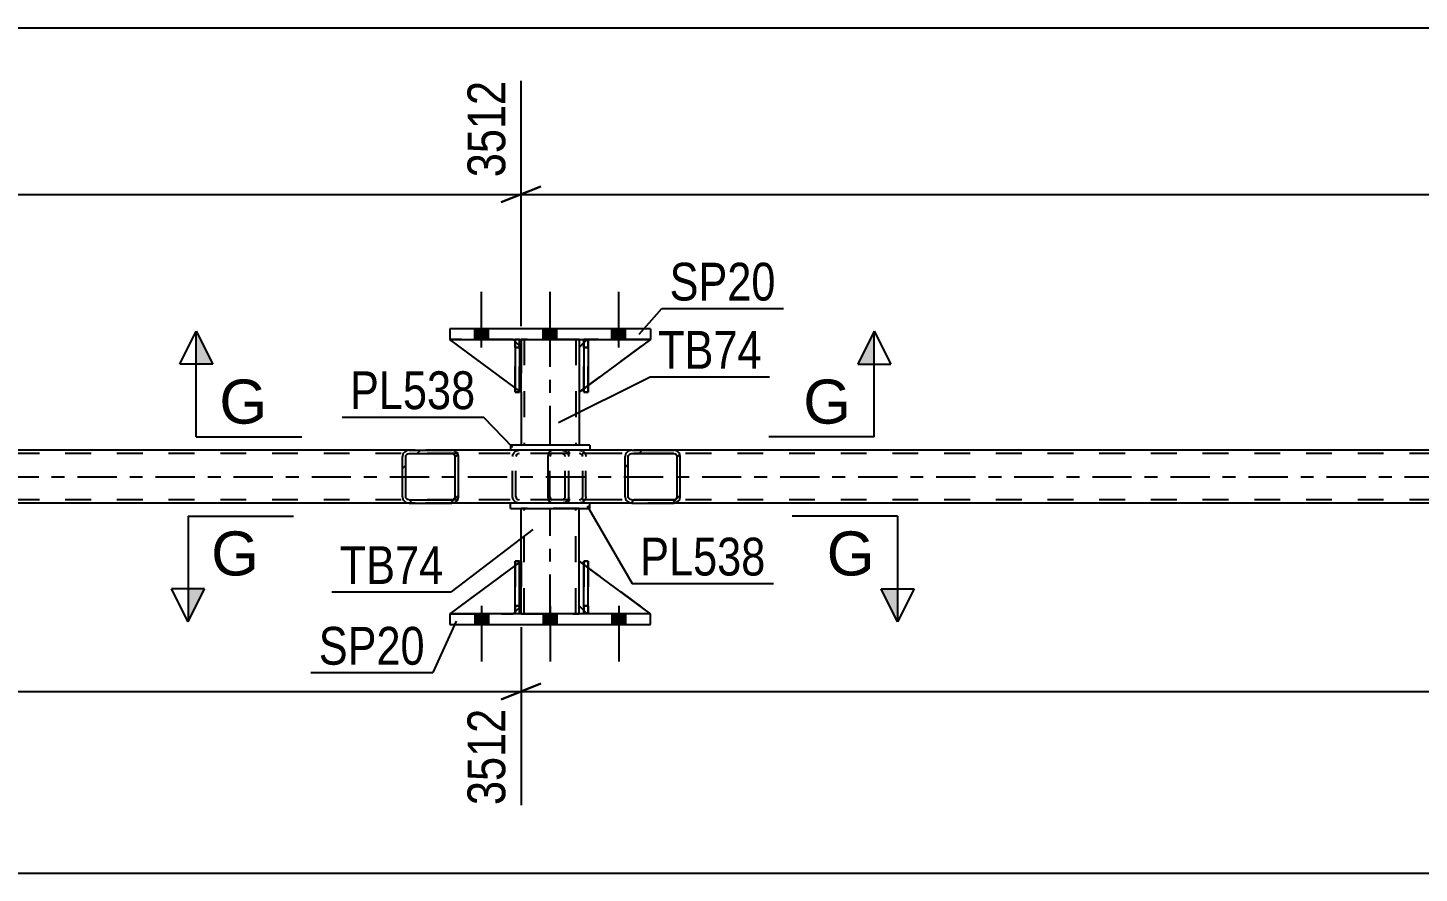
# Model space of a CAD drawing. Header units: millimetres. Extents: x 0 to 841, y 0 to 594.
# Drawn here: x 214.7 to 320.2, y 184.5 to 248.6 of the extents above; entities that cross this region are included whole.
import ezdxf

# ---------------------------------------------------------------- set-up
doc = ezdxf.new("R2010")
doc.units = ezdxf.units.MM
doc.linetypes.add('DXK_LINE_DOT2', pattern=[3.9198, 1.9599, -1.9599])
doc.linetypes.add('DXK_LINE_DOT3', pattern=[5.9187, 2.979, -0.9799, 0.9799, -0.9799])
doc.styles.add('Arial', font='ARIAL.TTF', dxfattribs={"height": 0.2})
doc.styles.add('Arial Narrow', font='ARIALN.TTF', dxfattribs={"height": 0.2})

# ---------------------------------------------------------------- blocks, each defined once
blk = doc.blocks.new('Part-122568611-7029 - 6955')
at = {"color": 2, "linetype": 'Continuous'}
for p, q in [((251.97, 224.96), (251.65, 224.96)), ((251.65, 224.96), (251.65, 220.96)), ((251.97, 224.96), (251.97, 224.96)), ((251.97, 224.96), (251.97, 220.96)), ((251.97, 220.96), (251.65, 220.96))]:
    blk.add_line(p, q, dxfattribs=at)
at = {"color": 7, "linetype": 'DXK_LINE_DOT2'}
for p, q in [((251.65, 224.36), (251.65, 224.96)), ((251.97, 224.36), (251.97, 224.96)), ((251.97, 224.96), (251.97, 224.96)), ((251.97, 224.36), (251.65, 224.36)), ((251.65, 224.36), (251.65, 220.96)), ((251.97, 220.96), (251.97, 224.36))]:
    blk.add_line(p, q, dxfattribs=at)
blk = doc.blocks.new('Part-122568611-7239 - 6955')
at = {"color": 7, "linetype": 'DXK_LINE_DOT2'}
for p, q in [((257.09, 224.96), (256.49, 224.36)), ((256.49, 220.96), (261.89, 224.96)), ((261.89, 224.96), (257.09, 224.96)), ((256.49, 224.36), (256.49, 220.96))]:
    blk.add_line(p, q, dxfattribs=at)
blk = doc.blocks.new('Part-122568611-7024 - 6955')
at = {"color": 2, "linetype": 'Continuous'}
for p, q in [((256.85, 204.16), (256.85, 208.16)), ((256.85, 208.16), (257.17, 208.16)), ((257.17, 204.16), (257.17, 208.16)), ((256.85, 204.16), (256.85, 204.16)), ((257.17, 204.16), (256.85, 204.16))]:
    blk.add_line(p, q, dxfattribs=at)
at = {"color": 7, "linetype": 'DXK_LINE_DOT2'}
for p, q in [((256.85, 208.16), (256.85, 204.76)), ((257.17, 204.76), (257.17, 208.16)), ((256.85, 204.76), (256.85, 204.16)), ((256.85, 204.76), (257.17, 204.76)), ((257.17, 204.16), (257.17, 204.76)), ((257.17, 204.16), (257.17, 204.16))]:
    blk.add_line(p, q, dxfattribs=at)
blk = doc.blocks.new('Bolt-122568611-7098 - 6955')
at = {"linetype": 'Continuous'}
for points in [[(249.61, 204.16), (248.57, 204.16), (248.57, 203.36), (249.61, 203.36)], [(249.61, 204.16), (248.57, 204.16), (248.57, 203.36), (249.61, 203.36)], [(249.61, 204.16), (248.57, 204.16), (248.57, 203.36), (249.61, 203.36)], [(254.81, 204.16), (253.77, 204.16), (253.77, 203.36), (254.81, 203.36)], [(254.81, 204.16), (253.77, 204.16), (253.77, 203.36), (254.81, 203.36)], [(260.01, 204.16), (258.97, 204.16), (258.97, 203.36), (260.01, 203.36)], [(260.01, 204.16), (258.97, 204.16), (258.97, 203.36), (260.01, 203.36)], [(260.01, 204.16), (258.97, 204.16), (258.97, 203.36), (260.01, 203.36)]]:
    blk.add_hatch(color=1, dxfattribs=at).paths.add_polyline_path(points)
at = {"color": 1, "linetype": 'Continuous'}
for p, q in [((249.09, 204.76), (249.09, 200.56)), ((249.09, 204.76), (249.09, 200.56)), ((249.09, 204.76), (249.09, 200.56)), ((254.29, 204.76), (254.29, 200.56)), ((254.29, 204.76), (254.29, 200.56)), ((259.49, 204.76), (259.49, 200.56)), ((259.49, 204.76), (259.49, 200.56)), ((259.49, 204.76), (259.49, 200.56)), ((248.57, 204.16), (248.57, 203.36)), ((248.57, 204.16), (248.57, 203.36)), ((248.57, 204.16), (248.57, 203.36)), ((249.61, 204.16), (249.61, 203.36)), ((249.61, 204.16), (249.61, 203.36)), ((249.61, 204.16), (249.61, 203.36)), ((253.77, 204.16), (253.77, 203.36)), ((253.77, 204.16), (253.77, 203.36)), ((254.81, 204.16), (254.81, 203.36)), ((254.81, 204.16), (254.81, 203.36)), ((258.97, 204.16), (258.97, 203.36)), ((258.97, 204.16), (258.97, 203.36)), ((258.97, 204.16), (258.97, 203.36)), ((260.01, 204.16), (260.01, 203.36)), ((260.01, 204.16), (260.01, 203.36)), ((260.01, 204.16), (260.01, 203.36))]:
    blk.add_line(p, q, dxfattribs=at)
blk = doc.blocks.new('Part-122568611-7106 - 6955')
at = {"color": 7, "linetype": 'DXK_LINE_DOT2'}
for p, q in [((776.1, 216.32), (111.67, 216.32)), ((776.1, 216.56), (243.6, 216.56)), ((263.66, 216.56), (243.6, 216.56)), ((776.1, 212.8), (111.67, 212.8)), ((263.66, 212.56), (243.6, 212.56))]:
    blk.add_line(p, q, dxfattribs=at)
at = {"color": 2, "linetype": 'Continuous'}
for p, q in [((243.6, 216.56), (178.53, 216.56)), ((328.73, 216.56), (263.66, 216.56)), ((243.6, 212.56), (178.53, 212.56)), ((328.73, 212.56), (263.66, 212.56))]:
    blk.add_line(p, q, dxfattribs=at)
at = {"color": 7, "linetype": 'DXK_LINE_DOT3'}
blk.add_line((111.92, 214.56), (776.1, 214.56), dxfattribs=at)
blk = doc.blocks.new('Part-122568611-7227 - 6955')
at = {"color": 2, "linetype": 'Continuous'}
for p, q in [((256.49, 204.76), (256.49, 208.16)), ((256.85, 207.9), (256.49, 208.16)), ((261.89, 204.16), (257.17, 207.66)), ((256.85, 204.41), (256.49, 204.76))]:
    blk.add_line(p, q, dxfattribs=at)
at = {"color": 7, "linetype": 'DXK_LINE_DOT2'}
for p, q in [((257.17, 207.66), (256.85, 207.9)), ((257.09, 204.16), (256.85, 204.41)), ((261.89, 204.16), (257.09, 204.16)), ((261.89, 204.16), (261.89, 204.16)), ((261.89, 204.16), (261.89, 204.16))]:
    blk.add_line(p, q, dxfattribs=at)
blk = doc.blocks.new('Part-122568611-7099 - 6955')
at = {"linetype": 'Continuous'}
h = blk.add_hatch(dxfattribs=at)
h.set_pattern_fill('', scale=0.7, style=0, pattern_type=0)
h.set_pattern_definition([(45, (264.1247, 216.2657), (-1.57154, 1.57154), [])])
h.paths.add_polyline_path([(264.16, 216.08), (264.12, 216.27), (264.02, 216.42), (263.85, 216.53), (263.66, 216.56), (260.48, 216.56), (260.28, 216.53), (260.12, 216.42), (260.01, 216.27), (259.97, 216.08), (259.97, 213.04), (260.01, 212.86), (260.12, 212.7), (260.28, 212.6), (260.48, 212.56), (263.66, 212.56), (263.85, 212.6), (264.02, 212.7), (264.12, 212.86), (264.16, 213.04)])
h.paths.add_polyline_path([(263.89, 212.95), (263.84, 212.87), (263.76, 212.82), (263.66, 212.8), (260.48, 212.8), (260.38, 212.82), (260.3, 212.87), (260.24, 212.95), (260.22, 213.04), (260.22, 216.08), (260.24, 216.17), (260.3, 216.25), (260.38, 216.3), (260.48, 216.32), (263.66, 216.32), (263.76, 216.3), (263.84, 216.25), (263.89, 216.17), (263.91, 216.08), (263.91, 213.04)])
at = {"color": 2, "linetype": 'Continuous'}
for p, q in [((254.15, 216.08), (254.17, 216.27)), ((254.17, 216.27), (254.23, 216.42)), ((254.23, 216.42), (254.32, 216.53)), ((254.32, 216.53), (254.42, 216.56)), ((260.48, 216.56), (254.42, 216.56)), ((260.01, 216.27), (259.97, 216.08)), ((260.24, 216.17), (260.3, 216.25)), ((260.48, 216.56), (260.28, 216.53)), ((260.3, 216.25), (260.38, 216.3)), ((260.38, 216.3), (260.48, 216.32)), ((260.48, 216.56), (263.66, 216.56)), ((260.48, 216.32), (263.66, 216.32)), ((263.85, 216.53), (263.66, 216.56)), ((263.66, 216.32), (263.76, 216.3)), ((263.76, 216.3), (263.84, 216.25)), ((263.84, 216.25), (263.89, 216.17)), ((264.16, 216.08), (264.12, 216.27)), ((254.15, 213.04), (254.15, 216.08)), ((259.97, 213.04), (259.97, 216.08)), ((260.22, 216.08), (260.24, 216.17)), ((260.22, 213.04), (260.22, 216.08)), ((263.89, 216.17), (263.91, 216.08)), ((263.91, 213.04), (263.91, 216.08)), ((264.16, 213.04), (264.16, 216.08)), ((254.17, 212.86), (254.15, 213.04)), ((254.23, 212.7), (254.17, 212.86)), ((254.32, 212.6), (254.23, 212.7)), ((254.42, 212.56), (254.32, 212.6)), ((260.48, 212.56), (254.42, 212.56)), ((259.97, 213.04), (260.01, 212.86)), ((260.24, 212.95), (260.22, 213.04)), ((260.3, 212.87), (260.24, 212.95)), ((260.28, 212.6), (260.48, 212.56)), ((260.38, 212.82), (260.3, 212.87)), ((260.48, 212.8), (260.38, 212.82)), ((260.48, 212.8), (263.66, 212.8)), ((260.48, 212.56), (263.66, 212.56)), ((263.76, 212.82), (263.66, 212.8)), ((263.66, 212.56), (263.85, 212.6)), ((263.84, 212.87), (263.76, 212.82)), ((263.89, 212.95), (263.84, 212.87)), ((263.91, 213.04), (263.89, 212.95)), ((264.12, 212.86), (264.16, 213.04))]:
    blk.add_line(p, q, dxfattribs=at)
at = {"color": 7, "linetype": 'DXK_LINE_DOT2'}
for p, q in [((254.32, 216.25), (254.29, 216.17)), ((254.37, 216.3), (254.32, 216.25)), ((254.42, 216.32), (254.37, 216.3)), ((263.66, 216.32), (254.42, 216.32)), ((255.7, 216.32), (255.7, 216.56)), ((256.51, 216.56), (256.7, 216.53)), ((256.61, 216.3), (256.51, 216.32)), ((256.69, 216.25), (256.61, 216.3)), ((256.74, 216.17), (256.69, 216.25)), ((256.97, 216.27), (257.01, 216.08)), ((263.66, 216.56), (260.48, 216.56)), ((254.29, 216.17), (254.28, 216.08)), ((254.28, 213.04), (254.28, 216.08)), ((256.76, 216.08), (256.74, 216.17)), ((256.76, 213.04), (256.76, 216.08)), ((257.01, 213.04), (257.01, 216.08)), ((254.28, 213.04), (254.29, 212.95)), ((254.29, 212.95), (254.32, 212.87)), ((254.32, 212.87), (254.37, 212.82)), ((254.37, 212.82), (254.42, 212.8)), ((263.66, 212.8), (254.42, 212.8)), ((255.7, 212.56), (255.7, 212.8)), ((256.51, 212.8), (256.61, 212.82)), ((256.7, 212.6), (256.51, 212.56)), ((256.61, 212.82), (256.69, 212.87)), ((256.69, 212.87), (256.74, 212.95)), ((256.74, 212.95), (256.76, 213.04)), ((257.01, 213.04), (256.97, 212.86)), ((263.66, 212.56), (260.48, 212.56))]:
    blk.add_line(p, q, dxfattribs=at)
for centre, start, end in [((256.52, 216.07), 23.8494, 68.8059), ((256.52, 213.06), 291.1941, 336.1506)]:
    blk.add_arc(centre, 0.492, start, end, dxfattribs=at)
at = {"color": 2, "linetype": 'Continuous'}
for centre, start, end in [((260.46, 216.07), 111.1941, 156.1506), ((263.67, 216.07), 23.8494, 68.8059), ((260.46, 213.06), 203.8494, 248.8059), ((263.67, 213.06), 291.1941, 336.1506)]:
    blk.add_arc(centre, 0.492, start, end, dxfattribs=at)
blk = doc.blocks.new('Part-122568611-7100 - 6955')
at = {"linetype": 'Continuous'}
h = blk.add_hatch(dxfattribs=at)
h.set_pattern_fill('', scale=0.7, style=0, pattern_type=0)
h.set_pattern_definition([(45, (247.3069, 216.2657), (-1.57154, 1.57154), [])])
h.paths.add_polyline_path([(247.35, 216.08), (247.31, 216.27), (247.2, 216.42), (247.03, 216.53), (246.83, 216.56), (243.6, 216.56), (243.4, 216.53), (243.24, 216.42), (243.13, 216.27), (243.09, 216.08), (243.09, 213.04), (243.13, 212.86), (243.24, 212.7), (243.4, 212.6), (243.6, 212.56), (246.83, 212.56), (247.03, 212.6), (247.2, 212.7), (247.31, 212.86), (247.35, 213.04)])
h.paths.add_polyline_path([(247.07, 212.95), (247.02, 212.87), (246.93, 212.82), (246.83, 212.8), (243.6, 212.8), (243.5, 212.82), (243.42, 212.87), (243.36, 212.95), (243.34, 213.04), (243.34, 216.08), (243.36, 216.17), (243.42, 216.25), (243.5, 216.3), (243.6, 216.32), (246.83, 216.32), (246.93, 216.3), (247.02, 216.25), (247.07, 216.17), (247.09, 216.08), (247.09, 213.04)])
at = {"color": 2, "linetype": 'Continuous'}
for p, q in [((243.13, 216.27), (243.09, 216.08)), ((243.36, 216.17), (243.42, 216.25)), ((243.6, 216.56), (243.4, 216.53)), ((243.42, 216.25), (243.5, 216.3)), ((243.5, 216.3), (243.6, 216.32)), ((243.6, 216.56), (246.83, 216.56)), ((243.6, 216.32), (246.83, 216.32)), ((254.42, 216.56), (246.83, 216.56)), ((247.03, 216.53), (246.83, 216.56)), ((246.83, 216.32), (246.93, 216.3)), ((246.93, 216.3), (247.02, 216.25)), ((247.02, 216.25), (247.07, 216.17)), ((247.35, 216.08), (247.31, 216.27)), ((243.09, 213.04), (243.09, 216.08)), ((243.34, 216.08), (243.36, 216.17)), ((243.34, 213.04), (243.34, 216.08)), ((247.07, 216.17), (247.09, 216.08)), ((247.09, 213.04), (247.09, 216.08)), ((247.35, 213.04), (247.35, 216.08)), ((243.09, 213.04), (243.13, 212.86)), ((243.36, 212.95), (243.34, 213.04)), ((243.42, 212.87), (243.36, 212.95)), ((243.4, 212.6), (243.6, 212.56)), ((243.5, 212.82), (243.42, 212.87)), ((243.6, 212.8), (243.5, 212.82)), ((243.6, 212.8), (246.83, 212.8)), ((243.6, 212.56), (246.83, 212.56)), ((246.93, 212.82), (246.83, 212.8)), ((246.83, 212.56), (247.03, 212.6)), ((254.42, 212.56), (246.83, 212.56)), ((247.02, 212.87), (246.93, 212.82)), ((247.07, 212.95), (247.02, 212.87)), ((247.09, 213.04), (247.07, 212.95)), ((247.31, 212.86), (247.35, 213.04))]:
    blk.add_line(p, q, dxfattribs=at)
at = {"color": 7, "linetype": 'DXK_LINE_DOT2'}
for p, q in [((246.83, 216.56), (243.6, 216.56)), ((255.18, 216.32), (243.6, 216.32)), ((251.44, 216.08), (251.48, 216.27)), ((251.77, 216.25), (251.71, 216.17)), ((251.75, 216.53), (251.95, 216.56)), ((251.85, 216.3), (251.77, 216.25)), ((251.95, 216.32), (251.85, 216.3)), ((255.18, 216.56), (254.42, 216.56)), ((255.18, 216.56), (255.38, 216.53)), ((255.28, 216.3), (255.18, 216.32)), ((255.36, 216.25), (255.28, 216.3)), ((255.42, 216.17), (255.36, 216.25)), ((255.66, 216.27), (255.7, 216.08)), ((251.44, 213.04), (251.44, 216.08)), ((251.71, 216.17), (251.69, 216.08)), ((251.69, 213.04), (251.69, 216.08)), ((255.44, 216.08), (255.42, 216.17)), ((255.44, 213.04), (255.44, 216.08)), ((255.7, 213.04), (255.7, 216.08)), ((255.18, 212.8), (243.6, 212.8)), ((246.83, 212.56), (243.6, 212.56)), ((251.48, 212.86), (251.44, 213.04)), ((251.69, 213.04), (251.71, 212.95)), ((251.71, 212.95), (251.77, 212.87)), ((251.95, 212.56), (251.75, 212.6)), ((251.77, 212.87), (251.79, 212.86)), ((251.79, 212.86), (251.85, 212.82)), ((251.85, 212.82), (251.95, 212.8)), ((255.18, 212.56), (254.42, 212.56)), ((255.18, 212.8), (255.28, 212.82)), ((255.38, 212.6), (255.18, 212.56)), ((255.28, 212.82), (255.36, 212.87)), ((255.36, 212.87), (255.42, 212.95)), ((255.42, 212.95), (255.44, 213.04)), ((255.7, 213.04), (255.66, 212.86))]:
    blk.add_line(p, q, dxfattribs=at)
at = {"color": 2, "linetype": 'Continuous'}
for centre, start, end in [((243.58, 216.06), 110.7583, 155.68), ((246.85, 216.06), 24.32, 69.2417), ((243.58, 213.06), 204.32, 249.2417), ((246.85, 213.06), 290.7583, 335.68)]:
    blk.add_arc(centre, 0.496, start, end, dxfattribs=at)
at = {"color": 7, "linetype": 'DXK_LINE_DOT2'}
for centre, start, end in [((251.93, 216.06), 110.7583, 155.68), ((255.2, 216.06), 24.32, 69.2417), ((251.93, 213.06), 204.32, 249.2417), ((255.2, 213.06), 290.7583, 335.68)]:
    blk.add_arc(centre, 0.496, start, end, dxfattribs=at)
blk = doc.blocks.new('Bolt-122568611-7109 - 6955')
at = {"linetype": 'Continuous'}
for points in [[(248.57, 224.96), (249.61, 224.96), (249.61, 225.76), (248.57, 225.76)], [(248.57, 224.96), (249.61, 224.96), (249.61, 225.76), (248.57, 225.76)], [(248.57, 224.96), (249.61, 224.96), (249.61, 225.76), (248.57, 225.76)], [(253.77, 224.96), (254.81, 224.96), (254.81, 225.76), (253.77, 225.76)], [(253.77, 224.96), (254.81, 224.96), (254.81, 225.76), (253.77, 225.76)], [(258.97, 224.96), (260.01, 224.96), (260.01, 225.76), (258.97, 225.76)], [(258.97, 224.96), (260.01, 224.96), (260.01, 225.76), (258.97, 225.76)], [(258.97, 224.96), (260.01, 224.96), (260.01, 225.76), (258.97, 225.76)]]:
    blk.add_hatch(color=1, dxfattribs=at).paths.add_polyline_path(points)
at = {"color": 1, "linetype": 'Continuous'}
for p, q in [((249.09, 224.36), (249.09, 228.56)), ((249.09, 224.36), (249.09, 228.56)), ((249.09, 224.36), (249.09, 228.56)), ((254.29, 224.36), (254.29, 228.56)), ((254.29, 224.36), (254.29, 228.56)), ((259.49, 224.36), (259.49, 228.56)), ((259.49, 224.36), (259.49, 228.56)), ((259.49, 224.36), (259.49, 228.56)), ((248.57, 224.96), (248.57, 225.76)), ((248.57, 224.96), (248.57, 225.76)), ((248.57, 224.96), (248.57, 225.76)), ((249.61, 224.96), (249.61, 225.76)), ((249.61, 224.96), (249.61, 225.76)), ((249.61, 224.96), (249.61, 225.76)), ((253.77, 224.96), (253.77, 225.76)), ((253.77, 224.96), (253.77, 225.76)), ((254.81, 224.96), (254.81, 225.76)), ((254.81, 224.96), (254.81, 225.76)), ((258.97, 224.96), (258.97, 225.76)), ((258.97, 224.96), (258.97, 225.76)), ((258.97, 224.96), (258.97, 225.76)), ((260.01, 224.96), (260.01, 225.76)), ((260.01, 224.96), (260.01, 225.76)), ((260.01, 224.96), (260.01, 225.76))]:
    blk.add_line(p, q, dxfattribs=at)
blk = doc.blocks.new('Part-122568611-7118 - 6955')
at = {"color": 2, "linetype": 'Continuous'}
for p, q in [((257.29, 216.96), (251.29, 216.96)), ((251.29, 216.96), (251.29, 216.56)), ((257.29, 216.96), (257.29, 216.56))]:
    blk.add_line(p, q, dxfattribs=at)
at = {"color": 7, "linetype": 'DXK_LINE_DOT2'}
blk.add_line((257.29, 216.56), (251.29, 216.56), dxfattribs=at)
blk = doc.blocks.new('Part-122568611-7149 - 6955')
at = {"color": 7, "linetype": 'DXK_LINE_DOT2'}
for p, q in [((252.09, 220.96), (246.69, 224.96)), ((246.69, 224.96), (251.49, 224.96)), ((251.49, 224.96), (252.09, 224.36)), ((252.09, 224.36), (251.49, 224.96)), ((252.09, 224.36), (252.09, 220.96)), ((252.09, 224.36), (252.09, 224.36)), ((252.09, 224.36), (252.09, 220.96))]:
    blk.add_line(p, q, dxfattribs=at)
blk = doc.blocks.new('Part-122568611-7150 - 6955')
at = {"color": 2, "linetype": 'Continuous'}
for p, q in [((257.17, 224.96), (256.85, 224.96)), ((256.85, 224.96), (256.85, 220.96)), ((257.17, 224.96), (257.17, 224.96)), ((257.17, 224.96), (257.17, 220.96)), ((257.17, 220.96), (256.85, 220.96))]:
    blk.add_line(p, q, dxfattribs=at)
at = {"color": 7, "linetype": 'DXK_LINE_DOT2'}
for p, q in [((256.85, 224.36), (256.85, 224.96)), ((257.17, 224.36), (257.17, 224.96)), ((257.17, 224.96), (257.17, 224.96)), ((257.17, 224.36), (256.85, 224.36)), ((256.85, 224.36), (256.85, 220.96)), ((257.17, 220.96), (257.17, 224.36))]:
    blk.add_line(p, q, dxfattribs=at)
blk = doc.blocks.new('Part-122568611-7157 - 6955')
at = {"color": 7, "linetype": 'DXK_LINE_DOT2'}
for p, q in [((252.09, 208.16), (246.69, 204.16)), ((252.09, 204.76), (252.09, 208.16)), ((252.09, 208.16), (252.09, 204.76)), ((251.49, 204.16), (252.09, 204.76)), ((252.09, 204.76), (251.49, 204.16)), ((252.09, 204.76), (252.09, 204.76)), ((246.69, 204.16), (251.49, 204.16))]:
    blk.add_line(p, q, dxfattribs=at)
blk = doc.blocks.new('Part-122568611-7158 - 6955')
at = {"color": 2, "linetype": 'Continuous'}
for p, q in [((251.65, 207.83), (246.69, 204.16)), ((252.09, 208.16), (251.97, 208.07)), ((252.09, 204.76), (252.09, 208.16)), ((252.09, 204.76), (251.97, 204.64)), ((252.09, 204.76), (252.09, 204.76)), ((251.65, 204.32), (251.49, 204.16))]:
    blk.add_line(p, q, dxfattribs=at)
at = {"color": 7, "linetype": 'DXK_LINE_DOT2'}
for p, q in [((251.97, 208.07), (251.65, 207.83)), ((252.09, 204.76), (252.09, 208.16)), ((252.09, 204.76), (251.49, 204.16)), ((246.69, 204.16), (251.49, 204.16)), ((251.97, 204.64), (251.65, 204.32))]:
    blk.add_line(p, q, dxfattribs=at)
blk = doc.blocks.new('Part-122568611-7159 - 6955')
at = {"color": 7, "linetype": 'DXK_LINE_DOT2'}
for p, q in [((251.65, 224.36), (251.65, 224.96)), ((251.65, 224.96), (251.65, 224.96)), ((251.65, 224.96), (251.65, 220.96)), ((251.97, 224.96), (251.65, 224.96)), ((251.97, 224.36), (251.97, 224.96)), ((251.97, 220.96), (251.97, 224.96)), ((251.65, 220.96), (251.65, 224.36)), ((251.65, 224.36), (251.97, 224.36)), ((251.97, 224.36), (251.97, 220.96)), ((251.65, 220.96), (251.97, 220.96))]:
    blk.add_line(p, q, dxfattribs=at)
blk = doc.blocks.new('Part-122568611-7160 - 6955')
at = {"color": 7, "linetype": 'DXK_LINE_DOT2'}
for p, q in [((256.49, 204.76), (256.49, 208.16)), ((256.49, 208.16), (261.89, 204.16)), ((257.09, 204.16), (256.49, 204.76)), ((261.89, 204.16), (257.09, 204.16))]:
    blk.add_line(p, q, dxfattribs=at)
blk = doc.blocks.new('Part-122568611-7166 - 6955')
at = {"color": 7, "linetype": 'DXK_LINE_DOT2'}
for p, q in [((257.17, 208.16), (256.85, 208.16)), ((256.85, 204.76), (256.85, 208.16)), ((256.85, 204.16), (256.85, 208.16)), ((257.17, 208.16), (257.17, 204.76)), ((257.17, 204.16), (257.17, 208.16)), ((257.17, 204.76), (256.85, 204.76)), ((256.85, 204.16), (256.85, 204.76)), ((257.17, 204.76), (257.17, 204.16)), ((257.17, 204.16), (256.85, 204.16)), ((257.17, 204.16), (257.17, 204.16))]:
    blk.add_line(p, q, dxfattribs=at)
blk = doc.blocks.new('Part-122568611-7172 - 6955')
at = {"color": 2, "linetype": 'Continuous'}
for p, q in [((252.09, 224.96), (252.09, 224.36)), ((256.49, 224.96), (256.49, 224.36)), ((252.09, 220.96), (252.09, 216.96)), ((256.49, 220.96), (256.49, 216.96))]:
    blk.add_line(p, q, dxfattribs=at)
at = {"color": 7, "linetype": 'DXK_LINE_DOT2'}
for p, q in [((256.49, 224.96), (252.09, 224.96)), ((252.33, 224.96), (252.33, 216.96)), ((256.25, 224.96), (256.25, 216.96)), ((252.09, 224.36), (252.09, 220.96)), ((256.49, 224.36), (256.49, 220.96)), ((256.49, 216.96), (252.09, 216.96))]:
    blk.add_line(p, q, dxfattribs=at)
at = {"color": 7, "linetype": 'DXK_LINE_DOT3'}
blk.add_line((254.29, 216.96), (254.29, 224.96), dxfattribs=at)
blk = doc.blocks.new('Part-122568611-7189 - 6955')
at = {"color": 2, "linetype": 'Continuous'}
for p, q in [((251.65, 204.16), (251.65, 208.16)), ((251.65, 208.16), (251.97, 208.16)), ((251.97, 204.16), (251.97, 208.16)), ((251.65, 204.16), (251.65, 204.16)), ((251.97, 204.16), (251.65, 204.16))]:
    blk.add_line(p, q, dxfattribs=at)
at = {"color": 7, "linetype": 'DXK_LINE_DOT2'}
for p, q in [((251.65, 208.16), (251.65, 204.76)), ((251.97, 204.76), (251.97, 208.16)), ((251.65, 204.76), (251.65, 204.16)), ((251.65, 204.76), (251.97, 204.76)), ((251.97, 204.16), (251.97, 204.76)), ((251.97, 204.16), (251.97, 204.16))]:
    blk.add_line(p, q, dxfattribs=at)
blk = doc.blocks.new('Part-122568611-7192 - 6955')
at = {"color": 7, "linetype": 'DXK_LINE_DOT2'}
for p, q in [((256.85, 224.36), (256.85, 224.96)), ((256.85, 224.96), (256.85, 224.96)), ((256.85, 224.96), (256.85, 220.96)), ((257.17, 224.96), (256.85, 224.96)), ((257.17, 224.36), (257.17, 224.96)), ((257.17, 220.96), (257.17, 224.96)), ((256.85, 220.96), (256.85, 224.36)), ((256.85, 224.36), (257.17, 224.36)), ((257.17, 224.36), (257.17, 220.96)), ((256.85, 220.96), (257.17, 220.96))]:
    blk.add_line(p, q, dxfattribs=at)
blk = doc.blocks.new('Part-122568611-7198 - 6955')
at = {"color": 2, "linetype": 'Continuous'}
for p, q in [((261.89, 204.16), (246.69, 204.16)), ((246.69, 204.16), (246.69, 203.36)), ((261.89, 203.36), (261.89, 204.16)), ((246.69, 203.36), (261.89, 203.36))]:
    blk.add_line(p, q, dxfattribs=at)
blk = doc.blocks.new('Part-122568611-7203 - 6955')
at = {"color": 2, "linetype": 'Continuous'}
for p, q in [((261.89, 225.76), (246.69, 225.76)), ((246.69, 225.76), (246.69, 224.96)), ((261.89, 225.76), (261.89, 224.96)), ((246.69, 224.96), (261.89, 224.96))]:
    blk.add_line(p, q, dxfattribs=at)
blk = doc.blocks.new('Part-122568611-7208 - 6955')
at = {"color": 2, "linetype": 'Continuous'}
for p, q in [((252.09, 208.16), (252.09, 212.16)), ((256.49, 208.16), (256.49, 212.16)), ((252.09, 204.16), (252.09, 204.76)), ((256.49, 204.16), (256.49, 204.76))]:
    blk.add_line(p, q, dxfattribs=at)
at = {"color": 7, "linetype": 'DXK_LINE_DOT2'}
for p, q in [((256.49, 212.16), (252.09, 212.16)), ((252.33, 204.16), (252.33, 212.16)), ((256.25, 204.16), (256.25, 212.16)), ((252.09, 204.76), (252.09, 208.16)), ((256.49, 204.76), (256.49, 208.16)), ((252.09, 204.16), (256.49, 204.16))]:
    blk.add_line(p, q, dxfattribs=at)
at = {"color": 7, "linetype": 'DXK_LINE_DOT3'}
blk.add_line((254.29, 204.16), (254.29, 212.16), dxfattribs=at)
blk = doc.blocks.new('Part-122568611-7223 - 6955')
at = {"color": 2, "linetype": 'Continuous'}
for p, q in [((251.29, 212.16), (251.29, 212.56)), ((251.29, 212.16), (257.29, 212.16)), ((257.29, 212.16), (257.29, 212.56))]:
    blk.add_line(p, q, dxfattribs=at)
at = {"color": 7, "linetype": 'DXK_LINE_DOT2'}
blk.add_line((257.29, 212.56), (251.29, 212.56), dxfattribs=at)
blk = doc.blocks.new('Part-122568611-7225 - 6955')
at = {"color": 7, "linetype": 'DXK_LINE_DOT2'}
for p, q in [((251.97, 208.16), (251.65, 208.16)), ((251.65, 204.76), (251.65, 208.16)), ((251.65, 204.16), (251.65, 208.16)), ((251.97, 208.16), (251.97, 204.76)), ((251.97, 204.16), (251.97, 208.16)), ((251.97, 204.76), (251.65, 204.76)), ((251.65, 204.16), (251.65, 204.76)), ((251.97, 204.76), (251.97, 204.16)), ((251.97, 204.16), (251.65, 204.16)), ((251.97, 204.16), (251.97, 204.16))]:
    blk.add_line(p, q, dxfattribs=at)
blk = doc.blocks.new('Part-122568611-7238 - 6955')
at = {"color": 2, "linetype": 'Continuous'}
for p, q in [((256.85, 224.72), (256.49, 224.36)), ((261.89, 224.96), (257.17, 221.46)), ((256.49, 224.36), (256.49, 220.96)), ((256.85, 221.22), (256.49, 220.96))]:
    blk.add_line(p, q, dxfattribs=at)
at = {"color": 7, "linetype": 'DXK_LINE_DOT2'}
for p, q in [((257.09, 224.96), (256.85, 224.72)), ((261.89, 224.96), (257.09, 224.96)), ((257.17, 221.46), (256.85, 221.22))]:
    blk.add_line(p, q, dxfattribs=at)
blk = doc.blocks.new('Part-122568611-7240 - 6955')
at = {"color": 2, "linetype": 'Continuous'}
for p, q in [((251.65, 221.29), (246.69, 224.96)), ((251.65, 224.81), (251.49, 224.96)), ((252.09, 224.36), (251.97, 224.49)), ((252.09, 224.36), (252.09, 224.36)), ((252.09, 220.96), (252.09, 224.36)), ((251.97, 221.06), (252.09, 220.96)), ((252.09, 220.96), (252.09, 220.96))]:
    blk.add_line(p, q, dxfattribs=at)
at = {"color": 7, "linetype": 'DXK_LINE_DOT2'}
for p, q in [((251.49, 224.96), (246.69, 224.96)), ((251.49, 224.96), (252.09, 224.36)), ((251.97, 224.49), (251.65, 224.81)), ((252.09, 224.36), (252.09, 220.96)), ((251.97, 221.06), (251.65, 221.29))]:
    blk.add_line(p, q, dxfattribs=at)
blk = doc.blocks.new('StraightDimension-122568611-14663 - 6955')
at = {"color": 7, "linetype": 'Continuous'}
for p, q in [((252.09, 203.16), (252.09, 189.67)), ((250.59, 197.68), (253.59, 198.88)), ((111.6, 198.28), (252.09, 198.28))]:
    blk.add_line(p, q, dxfattribs=at)
at = {"color": 0, "linetype": 'Continuous'}
blk.add_wipeout([(251.49, 197.58), (247.29, 197.58), (247.29, 189.07), (251.49, 189.07)], dxfattribs=at)
at = {"color": 3, "linetype": 'Continuous', "style": 'Arial Narrow'}
blk.add_text('3512', height=2.863, rotation=90.0002, dxfattribs=at).set_placement((250.89, 189.67))
blk = doc.blocks.new('StraightDimension-122568611-14715 - 6955')
at = {"color": 7, "linetype": 'Continuous'}
for p, q in [((252.09, 225.96), (252.09, 244.57)), ((253.59, 236.56), (250.59, 235.36)), ((252.09, 235.96), (507.5, 235.96))]:
    blk.add_line(p, q, dxfattribs=at)
blk = doc.blocks.new('StraightDimension-122568611-7291 - 6955')
at = {"color": 7, "linetype": 'Continuous'}
blk.add_line((110.25, 184.51), (786.96, 184.51), dxfattribs=at)
blk = doc.blocks.new('StraightDimension-122568611-9090 - 6955')
at = {"color": 7, "linetype": 'Continuous'}
blk.add_line((110.88, 248.58), (786.32, 248.58), dxfattribs=at)
blk = doc.blocks.new('StraightDimension-122568611-14662 - 6955')
at = {"color": 7, "linetype": 'Continuous'}
for p, q in [((252.09, 203.16), (252.09, 189.67)), ((253.59, 198.88), (250.59, 197.68)), ((252.09, 198.28), (507.5, 198.28))]:
    blk.add_line(p, q, dxfattribs=at)
blk = doc.blocks.new('StraightDimension-122568611-14716 - 6955')
at = {"color": 7, "linetype": 'Continuous'}
for p, q in [((252.09, 225.96), (252.09, 244.57)), ((250.59, 235.36), (253.59, 236.56)), ((111.6, 235.96), (252.09, 235.96))]:
    blk.add_line(p, q, dxfattribs=at)
at = {"color": 0, "linetype": 'Continuous'}
blk.add_wipeout([(251.49, 245.17), (247.29, 245.17), (247.29, 236.66), (251.49, 236.66)], dxfattribs=at)
at = {"color": 3, "linetype": 'Continuous', "style": 'Arial Narrow'}
blk.add_text('3512', height=2.863, rotation=90.0002, dxfattribs=at).set_placement((250.89, 237.26))
blk = doc.blocks.new('Mark-122568611-7114 - 6955')
at = {"color": 30, "linetype": 'Continuous'}
for p in [(238.52, 219.08), (251.46, 216.77)]:
    blk.add_line(p, (249.23, 219.08), dxfattribs=at)
at = {"color": 0}
blk.add_wipeout([(248.63, 219.68), (248.63, 222.68), (239.12, 222.68), (239.12, 219.68)], dxfattribs=at)
blk.add_wipeout([(248.63, 219.68), (248.63, 222.68), (239.12, 222.68), (239.12, 219.68)], dxfattribs=at)
at = {"color": 3, "style": 'Arial Narrow'}
blk.add_text('PL538', height=2.863, dxfattribs=at).set_placement((239.12, 219.68))
blk = doc.blocks.new('Mark-122568611-7199 - 6955')
at = {"color": 30, "linetype": 'Continuous'}
for p, q in [((261.04, 225.36), (262.75, 227.31)), ((262.75, 227.31), (271.99, 227.31))]:
    blk.add_line(p, q, dxfattribs=at)
at = {"color": 0}
blk.add_wipeout([(271.39, 227.91), (271.39, 230.91), (263.35, 230.91), (263.35, 227.91)], dxfattribs=at)
blk.add_wipeout([(271.39, 227.91), (271.39, 230.91), (263.35, 230.91), (263.35, 227.91)], dxfattribs=at)
at = {"color": 3, "style": 'Arial Narrow'}
blk.add_text('SP20', height=2.863, dxfattribs=at).set_placement((263.35, 227.91))
blk = doc.blocks.new('Mark-122568611-7168 - 6955')
at = {"color": 30, "linetype": 'Continuous'}
for p, q in [((254.93, 218.67), (261.88, 222.14)), ((261.88, 222.14), (270.93, 222.14))]:
    blk.add_line(p, q, dxfattribs=at)
at = {"color": 0}
blk.add_wipeout([(270.33, 222.74), (270.33, 225.74), (262.48, 225.74), (262.48, 222.74)], dxfattribs=at)
blk.add_wipeout([(270.33, 222.74), (270.33, 225.74), (262.48, 225.74), (262.48, 222.74)], dxfattribs=at)
at = {"color": 3, "style": 'Arial Narrow'}
blk.add_text('TB74', height=2.863, dxfattribs=at).set_placement((262.48, 222.74))
blk = doc.blocks.new('Mark-122568611-7194 - 6955')
at = {"color": 30, "linetype": 'Continuous'}
for p in [(247.16, 203.61), (236.15, 199.71)]:
    blk.add_line(p, (245.39, 199.71), dxfattribs=at)
at = {"color": 0}
blk.add_wipeout([(244.79, 200.31), (244.79, 203.31), (236.75, 203.31), (236.75, 200.31)], dxfattribs=at)
blk.add_wipeout([(244.79, 200.31), (244.79, 203.31), (236.75, 203.31), (236.75, 200.31)], dxfattribs=at)
at = {"color": 3, "style": 'Arial Narrow'}
blk.add_text('SP20', height=2.863, dxfattribs=at).set_placement((236.75, 200.31))
blk = doc.blocks.new('Mark-122568611-7204 - 6955')
at = {"color": 30, "linetype": 'Continuous'}
for p in [(252.99, 210.55), (237.74, 205.83)]:
    blk.add_line(p, (246.8, 205.83), dxfattribs=at)
at = {"color": 0}
blk.add_wipeout([(246.2, 206.43), (246.2, 209.43), (238.34, 209.43), (238.34, 206.43)], dxfattribs=at)
blk.add_wipeout([(246.2, 206.43), (246.2, 209.43), (238.34, 209.43), (238.34, 206.43)], dxfattribs=at)
at = {"color": 3, "style": 'Arial Narrow'}
blk.add_text('TB74', height=2.863, dxfattribs=at).set_placement((238.34, 206.43))
blk = doc.blocks.new('Mark-122568611-7219 - 6955')
at = {"color": 30, "linetype": 'Continuous'}
for p, q in [((257.1, 212.36), (260.52, 206.47)), ((260.52, 206.47), (271.23, 206.47))]:
    blk.add_line(p, q, dxfattribs=at)
at = {"color": 0}
blk.add_wipeout([(270.63, 207.07), (270.63, 210.07), (261.12, 210.07), (261.12, 207.07)], dxfattribs=at)
blk.add_wipeout([(270.63, 207.07), (270.63, 210.07), (261.12, 210.07), (261.12, 207.07)], dxfattribs=at)
at = {"color": 3, "style": 'Arial Narrow'}
blk.add_text('PL538', height=2.863, dxfattribs=at).set_placement((261.12, 207.07))
blk = doc.blocks.new('SectionMark-122568611-7405 - 6955')
at = {"linetype": 'Continuous'}
for points in [[(228.71, 223.08), (227.46, 223.08), (227.46, 225.58)], [(278.86, 223.08), (277.61, 223.08), (278.86, 225.58)]]:
    blk.add_hatch(color=6, dxfattribs=at).paths.add_polyline_path(points)
at = {"color": 6, "linetype": 'Continuous'}
for p, q in [((226.21, 223.08), (227.46, 225.58)), ((227.46, 217.58), (227.46, 225.58)), ((227.46, 225.58), (228.71, 223.08)), ((278.86, 225.58), (277.61, 223.08)), ((278.86, 217.58), (278.86, 225.58)), ((278.86, 225.58), (280.11, 223.08)), ((228.71, 223.08), (226.21, 223.08)), ((277.61, 223.08), (280.11, 223.08)), ((227.46, 217.58), (235.46, 217.58)), ((278.86, 217.58), (270.86, 217.58))]:
    blk.add_line(p, q, dxfattribs=at)
at = {"color": 0, "linetype": 'Continuous'}
for points in [[(232.84, 218.58), (232.84, 222.08), (229.21, 222.08), (229.21, 218.58)], [(277.11, 218.58), (277.11, 222.08), (273.48, 222.08), (273.48, 218.58)]]:
    blk.add_wipeout(points, dxfattribs=at)
at = {"color": 3, "linetype": 'Continuous', "style": 'Arial'}
for p in [(229.21, 218.58), (273.48, 218.58)]:
    blk.add_text('G', height=3.34, dxfattribs=at).set_placement(p)
blk = doc.blocks.new('SectionMark-122568611-7409 - 6955')
at = {"linetype": 'Continuous'}
for points in [[(226.84, 206.07), (228.09, 206.07), (226.84, 203.57)], [(279.39, 206.07), (280.64, 206.07), (280.64, 203.57)]]:
    blk.add_hatch(color=6, dxfattribs=at).paths.add_polyline_path(points)
at = {"color": 6, "linetype": 'Continuous'}
for p, q in [((226.84, 211.57), (234.84, 211.57)), ((226.84, 211.57), (226.84, 203.57)), ((280.64, 211.57), (272.64, 211.57)), ((280.64, 211.57), (280.64, 203.57)), ((226.84, 203.57), (225.59, 206.07)), ((228.09, 206.07), (225.59, 206.07)), ((226.84, 203.57), (228.09, 206.07)), ((279.39, 206.07), (281.89, 206.07)), ((280.64, 203.57), (279.39, 206.07)), ((281.89, 206.07), (280.64, 203.57))]:
    blk.add_line(p, q, dxfattribs=at)
at = {"color": 0, "linetype": 'Continuous'}
for points in [[(232.22, 207.07), (232.22, 210.57), (228.59, 210.57), (228.59, 207.07)], [(278.89, 207.07), (278.89, 210.57), (275.26, 210.57), (275.26, 207.07)]]:
    blk.add_wipeout(points, dxfattribs=at)
at = {"color": 3, "linetype": 'Continuous', "style": 'Arial'}
for p in [(228.59, 207.07), (275.26, 207.07)]:
    blk.add_text('G', height=3.34, dxfattribs=at).set_placement(p)

msp = doc.modelspace()

# ---------------------------------------------------------------- block references
for name in ['Bolt-122568611-7109 - 6955', 'Part-122568611-7203 - 6955', 'Part-122568611-7149 - 6955', 'Part-122568611-7240 - 6955', 'Part-122568611-7029 - 6955', 'Part-122568611-7159 - 6955', 'Part-122568611-7172 - 6955', 'Part-122568611-7239 - 6955', 'Part-122568611-7238 - 6955', 'Part-122568611-7150 - 6955', 'Part-122568611-7192 - 6955', 'Part-122568611-7106 - 6955', 'Part-122568611-7100 - 6955', 'Part-122568611-7118 - 6955', 'Part-122568611-7099 - 6955', 'Part-122568611-7223 - 6955', 'Part-122568611-7208 - 6955', 'Part-122568611-7157 - 6955', 'Part-122568611-7158 - 6955', 'Part-122568611-7189 - 6955', 'Part-122568611-7225 - 6955', 'Part-122568611-7227 - 6955', 'Part-122568611-7160 - 6955', 'Part-122568611-7024 - 6955', 'Part-122568611-7166 - 6955', 'Bolt-122568611-7098 - 6955', 'Part-122568611-7198 - 6955']:
    msp.add_blockref(name, (0, 0))

# ---------------------------------------------------------------- next in the draw order: block references
for name in ['StraightDimension-122568611-14715 - 6955', 'StraightDimension-122568611-14663 - 6955']:
    msp.add_blockref(name, (0, 0))

# ---------------------------------------------------------------- next in the draw order: block references
for name in ['StraightDimension-122568611-9090 - 6955', 'StraightDimension-122568611-7291 - 6955']:
    msp.add_blockref(name, (0, 0))

# ---------------------------------------------------------------- next in the draw order: block references
for name in ['StraightDimension-122568611-14716 - 6955', 'Mark-122568611-7199 - 6955', 'Mark-122568611-7219 - 6955', 'Mark-122568611-7204 - 6955', 'Mark-122568611-7194 - 6955', 'StraightDimension-122568611-14662 - 6955']:
    msp.add_blockref(name, (0, 0))

# ---------------------------------------------------------------- next in the draw order: block references
for name in ['Mark-122568611-7168 - 6955', 'Mark-122568611-7114 - 6955', 'SectionMark-122568611-7409 - 6955']:
    msp.add_blockref(name, (0, 0))

# ---------------------------------------------------------------- next in the draw order: block references
msp.add_blockref('SectionMark-122568611-7405 - 6955', (0, 0))

doc.saveas('drawing.dxf')
